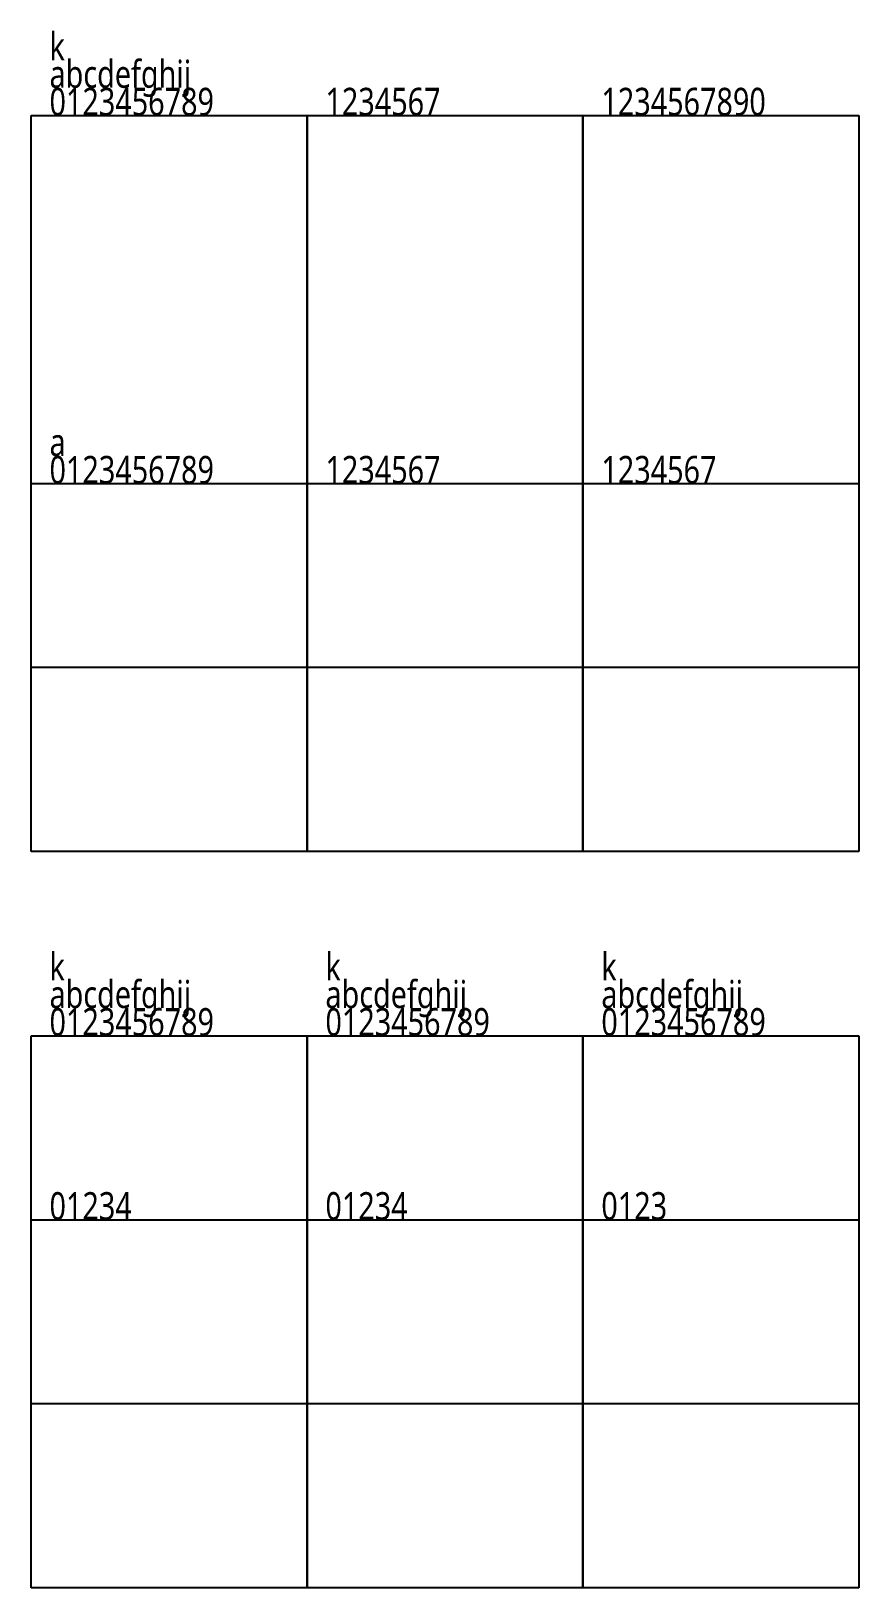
# Model space of a CAD drawing. Extents: x 0 to 45, y -110 to -25.4.
import ezdxf

# ---------------------------------------------------------------- set-up
doc = ezdxf.new("R2010")
doc.units = 0
doc.styles.add('微软雅黑 Light', font='')
doc.styles.get('微软雅黑 Light').set_extended_font_data('微软雅黑 Light')

msp = doc.modelspace()

# ---------------------------------------------------------------- linework, layer by layer
for p, q in [((0, -30), (15, -30)), ((0, -60), (0, -30)), ((15, -30), (15, -60)), ((15, -30), (30, -30)), ((15, -60), (15, -30)), ((30, -30), (30, -60)), ((30, -30), (45, -30)), ((30, -60), (30, -30)), ((45, -30), (45, -60)), ((0, -50), (15, -50)), ((0, -70), (0, -50)), ((15, -50), (15, -70)), ((15, -50), (30, -50)), ((15, -70), (15, -50)), ((30, -50), (30, -70)), ((30, -50), (45, -50)), ((30, -70), (30, -50)), ((45, -50), (45, -70)), ((15, -60), (0, -60)), ((30, -60), (15, -60)), ((45, -60), (30, -60)), ((15, -70), (0, -70)), ((30, -70), (15, -70)), ((45, -70), (30, -70)), ((0, -80), (15, -80)), ((0, -110), (0, -80)), ((15, -80), (15, -110)), ((15, -80), (30, -80)), ((15, -110), (15, -80)), ((30, -80), (30, -110)), ((30, -80), (45, -80)), ((30, -110), (30, -80)), ((45, -80), (45, -110)), ((0, -90), (15, -90)), ((0, -100), (0, -90)), ((15, -90), (15, -100)), ((15, -90), (30, -90)), ((15, -100), (15, -90)), ((30, -90), (30, -100)), ((30, -90), (45, -90)), ((30, -100), (30, -90)), ((45, -90), (45, -100)), ((15, -100), (0, -100)), ((30, -100), (15, -100)), ((45, -100), (30, -100)), ((15, -110), (0, -110)), ((30, -110), (15, -110)), ((45, -110), (30, -110))]:
    msp.add_line(p, q)

# ---------------------------------------------------------------- texts
at = {"style": '微软雅黑 Light', "width": 0.8}
for s, p in [('k', (1, -27)), ('abcdefghij', (1, -28.5)), ('0123456789', (1, -30)), ('1234567', (16, -30)), ('1234567890', (31, -30)), ('a', (1, -48.5)), ('0123456789', (1, -50)), ('1234567', (16, -50)), ('1234567', (31, -50)), ('k', (1, -77)), ('k', (16, -77)), ('k', (31, -77)), ('abcdefghij', (1, -78.5)), ('abcdefghij', (16, -78.5)), ('abcdefghij', (31, -78.5)), ('0123456789', (1, -80)), ('0123456789', (16, -80)), ('0123456789', (31, -80)), ('01234', (1, -90)), ('01234', (16, -90)), ('0123', (31, -90))]:
    msp.add_text(s, height=1.5, dxfattribs=at).set_placement(p)

doc.saveas('drawing.dxf')
